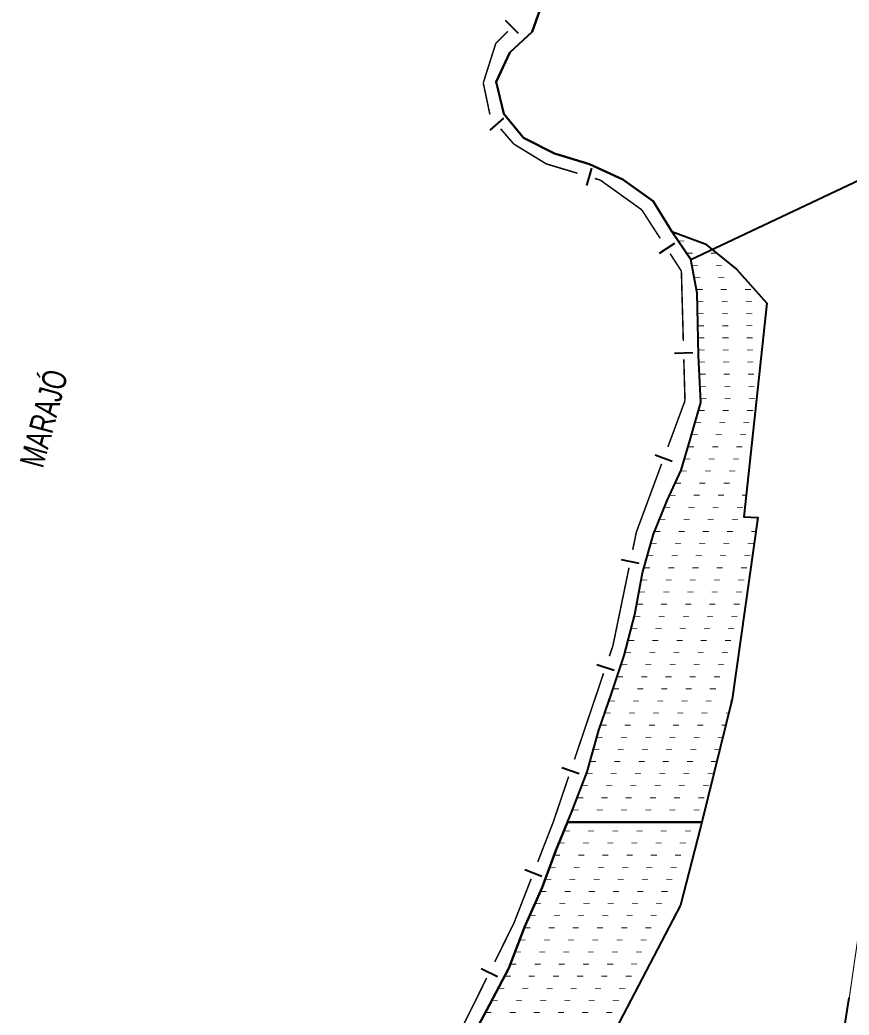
# Model space of a CAD drawing. Extents: x 203196 to 204359, y 4872588 to 4874244.
# Drawn here: x 203695.2 to 203832.2, y 4873268.4 to 4873432.9 of the extents above; entities that cross this region are included whole.
import ezdxf

# ---------------------------------------------------------------- set-up
doc = ezdxf.new("R2010")
doc.units = 0
doc.header["$LTSCALE"] = 1.5
doc.header["$MEASUREMENT"] = 0
doc.linetypes.add('TRACO_00', pattern=[10, -10])
for name, color, linetype in [('CD_MALHA_LOTES', 7, 'CONTINUOUS'), ('HD-CURSO-PERENE', 170, 'CONTINUOUS'), ('HD-PRAIA', 251, 'CONTINUOUS'), ('HD-TXT-PRAIA', 7, 'CONTINUOUS'), ('LM-LIM-SETORES-BAIRROS', 250, 'CONTINUOUS'), ('RU-QUADRA', 210, 'CONTINUOUS')]:
    doc.layers.add(name, color=color, linetype=linetype)
doc.styles.add('ARIAL', font='ARIAL.SHX')

# ---------------------------------------------------------------- blocks, each defined once
blk = doc.blocks.new('*X0')
at = {"layer": 'HD-PRAIA', "const_width": 0.13}
for points in [[(203803.982632, 4873396.315002), (203804.982632, 4873396.315252)], [(203805.325261, 4873394.314983), (203806.325261, 4873394.315183)], [(203809.325261, 4873394.315785), (203810.304745, 4873394.315032)], [(203806.198007, 4873392.314958), (203807.198007, 4873392.315133)], [(203810.198007, 4873392.315657), (203811.198007, 4873392.315831)], [(203806.579984, 4873390.314929), (203807.579984, 4873390.315085)], [(203810.579984, 4873390.315554), (203811.579984, 4873390.31571)], [(203814.579984, 4873390.316179), (203814.809669, 4873390.315011)], [(203806.961961, 4873388.3149), (203807.961961, 4873388.315044)], [(203810.961961, 4873388.315478), (203811.961961, 4873388.315622)], [(203814.961961, 4873388.316056), (203815.961961, 4873388.3162)], [(203807.112554, 4873386.314869), (203808.112554, 4873386.315002)], [(203811.112554, 4873386.315403), (203812.112554, 4873386.315537)], [(203815.112554, 4873386.315938), (203816.112554, 4873386.316071)], [(203807.166828, 4873384.314836), (203808.166828, 4873384.31497)], [(203811.166828, 4873384.315371), (203812.166828, 4873384.315505)], [(203815.166828, 4873384.315906), (203816.166828, 4873384.31604)], [(203807.21839, 4873382.314804), (203808.21839, 4873382.314939)], [(203811.21839, 4873382.315345), (203812.21839, 4873382.315481)], [(203815.21839, 4873382.315887), (203816.218389, 4873382.316022)], [(203807.25921, 4873380.314771), (203808.25921, 4873380.314908)], [(203811.25921, 4873380.315319), (203812.25921, 4873380.315456)], [(203815.25921, 4873380.315867), (203816.25921, 4873380.316004)], [(203807.30003, 4873378.314738), (203808.30003, 4873378.314877)], [(203811.30003, 4873378.315293), (203812.30003, 4873378.315432)], [(203815.30003, 4873378.315847), (203816.30003, 4873378.315986)], [(203807.367119, 4873376.314706), (203808.367119, 4873376.314847)], [(203811.367119, 4873376.315268), (203812.367119, 4873376.315409)], [(203815.367119, 4873376.31583), (203816.367119, 4873376.315971)], [(203807.455064, 4873374.314674), (203808.455064, 4873374.314817)], [(203811.455064, 4873374.315244), (203812.455064, 4873374.315387)], [(203815.455064, 4873374.315815), (203816.455064, 4873374.315958)], [(203807.543009, 4873372.314642), (203808.543009, 4873372.314787)], [(203811.543009, 4873372.315221), (203812.543009, 4873372.315366)], [(203815.543009, 4873372.315801), (203816.543009, 4873372.315945)], [(203807.630954, 4873370.31461), (203808.630954, 4873370.314757)], [(203811.630954, 4873370.315198), (203812.630954, 4873370.315346)], [(203815.630954, 4873370.315787), (203816.630954, 4873370.315934)], [(203807.289495, 4873368.314573), (203808.289495, 4873368.314719)], [(203811.289495, 4873368.315158), (203812.289495, 4873368.315304)], [(203815.289495, 4873368.315743), (203816.289495, 4873368.315889)], [(203806.71864, 4873366.314535), (203807.71864, 4873366.314678)], [(203810.71864, 4873366.315109), (203811.71864, 4873366.315252)], [(203814.71864, 4873366.315682), (203815.71864, 4873366.315826)], [(203806.147786, 4873364.314496), (203807.147786, 4873364.314637)], [(203810.147786, 4873364.31506), (203811.147786, 4873364.315201)], [(203814.147786, 4873364.315623), (203815.147786, 4873364.315764)], [(203805.564718, 4873362.314457), (203806.564718, 4873362.314596)], [(203809.564718, 4873362.315011), (203810.564718, 4873362.315149)], [(203813.564718, 4873362.315565), (203814.564718, 4873362.315703)], [(203804.976129, 4873360.314418), (203805.976129, 4873360.314554)], [(203808.976129, 4873360.314962), (203809.976129, 4873360.315098)], [(203812.976128, 4873360.315507), (203813.976128, 4873360.315643)], [(203804.361681, 4873358.314379), (203805.361681, 4873358.314513)], [(203808.361681, 4873358.314914), (203809.361681, 4873358.315047)], [(203812.361681, 4873358.315448), (203813.361681, 4873358.315582)], [(203803.433838, 4873356.314337), (203804.433838, 4873356.314466)], [(203807.433838, 4873356.314855), (203808.433838, 4873356.314985)], [(203811.433838, 4873356.315374), (203812.433838, 4873356.315503)], [(203802.505996, 4873354.314294), (203803.505996, 4873354.31442)], [(203806.505996, 4873354.314798), (203807.505996, 4873354.314924)], [(203810.505996, 4873354.315302), (203811.505996, 4873354.315428)], [(203814.505996, 4873354.315806), (203815.198169, 4873354.314421)], [(203801.642439, 4873352.314253), (203802.642439, 4873352.314376)], [(203805.642439, 4873352.314744), (203806.642439, 4873352.314867)], [(203809.642439, 4873352.315236), (203810.642439, 4873352.315358)], [(203813.642439, 4873352.315727), (203814.642439, 4873352.31585)], [(203800.82748, 4873350.314212), (203801.82748, 4873350.314323)], [(203804.82748, 4873350.314658), (203805.82748, 4873350.314769)], [(203808.827479, 4873350.315104), (203809.827479, 4873350.315216)], [(203812.827479, 4873350.31555), (203813.827479, 4873350.315662)], [(203816.827479, 4873350.315996), (203817.032455, 4873350.314374)], [(203800.01252, 4873348.314171), (203801.01252, 4873348.31428)], [(203804.01252, 4873348.31461), (203805.01252, 4873348.314719)], [(203808.01252, 4873348.315049), (203809.01252, 4873348.315158)], [(203812.01252, 4873348.315488), (203813.01252, 4873348.315597)], [(203816.01252, 4873348.315927), (203816.752389, 4873348.314338)], [(203799.405385, 4873346.314131), (203800.405385, 4873346.31424)], [(203803.405384, 4873346.314566), (203804.405384, 4873346.314675)], [(203807.405384, 4873346.315001), (203808.405384, 4873346.31511)], [(203811.405384, 4873346.315436), (203812.405384, 4873346.315545)], [(203815.405384, 4873346.315871), (203816.405384, 4873346.31598)], [(203798.852053, 4873344.314093), (203799.852053, 4873344.314201)], [(203802.852053, 4873344.314524), (203803.852053, 4873344.314632)], [(203806.852053, 4873344.314956), (203807.852053, 4873344.315064)], [(203810.852053, 4873344.315387), (203811.852053, 4873344.315495)], [(203814.852053, 4873344.315819), (203815.852053, 4873344.315927)], [(203798.298721, 4873342.314054), (203799.298721, 4873342.314161)], [(203802.298721, 4873342.314483), (203803.298721, 4873342.31459)], [(203806.298721, 4873342.314911), (203807.298721, 4873342.315018)], [(203810.298721, 4873342.315339), (203811.298721, 4873342.315446)], [(203814.298721, 4873342.315767), (203815.298721, 4873342.315874)], [(203797.850551, 4873340.314017), (203798.850551, 4873340.314123)], [(203801.850551, 4873340.314443), (203802.850551, 4873340.31455)], [(203805.850551, 4873340.314869), (203806.850551, 4873340.314976)], [(203809.850551, 4873340.315295), (203810.850551, 4873340.315402)], [(203813.850551, 4873340.315721), (203814.850551, 4873340.315828)], [(203797.478586, 4873338.31398), (203798.478586, 4873338.314086)], [(203801.478586, 4873338.314405), (203802.478586, 4873338.314511)], [(203805.478586, 4873338.31483), (203806.478586, 4873338.314936)], [(203809.478586, 4873338.315255), (203810.478586, 4873338.315361)], [(203813.478586, 4873338.31568), (203814.478586, 4873338.315787)], [(203797.106621, 4873336.313943), (203798.106621, 4873336.314049)], [(203801.106621, 4873336.314367), (203802.106621, 4873336.314473)], [(203805.106621, 4873336.314791), (203806.106621, 4873336.314897)], [(203809.106621, 4873336.315215), (203810.106621, 4873336.315321)], [(203813.106621, 4873336.315639), (203814.106621, 4873336.315745)], [(203796.714593, 4873334.313907), (203797.714593, 4873334.314012)], [(203800.714593, 4873334.314329), (203801.714593, 4873334.314435)], [(203804.714593, 4873334.314752), (203805.714593, 4873334.314857)], [(203808.714593, 4873334.315174), (203809.714593, 4873334.31528)], [(203812.714593, 4873334.315597), (203813.714593, 4873334.315703)], [(203796.192673, 4873332.313868), (203797.192673, 4873332.313973)], [(203800.192673, 4873332.314288), (203801.192673, 4873332.314393)], [(203804.192673, 4873332.314708), (203805.192673, 4873332.314813)], [(203808.192673, 4873332.315128), (203809.192673, 4873332.315233)], [(203812.192673, 4873332.315548), (203813.192673, 4873332.315653)], [(203795.670752, 4873330.31383), (203796.670752, 4873330.313934)], [(203799.670752, 4873330.314247), (203800.670752, 4873330.314352)], [(203803.670752, 4873330.314664), (203804.670752, 4873330.314769)], [(203807.670752, 4873330.315082), (203808.670752, 4873330.315186)], [(203811.670752, 4873330.315499), (203812.670752, 4873330.315603)], [(203795.148832, 4873328.313792), (203796.148832, 4873328.313896)], [(203799.148832, 4873328.314206), (203800.148832, 4873328.31431)], [(203803.148832, 4873328.314621), (203804.148832, 4873328.314724)], [(203807.148832, 4873328.315035), (203808.148832, 4873328.315139)], [(203811.148832, 4873328.31545), (203812.148832, 4873328.315553)], [(203794.51187, 4873326.313753), (203795.51187, 4873326.313855)], [(203798.51187, 4873326.314163), (203799.51187, 4873326.314266)], [(203802.51187, 4873326.314574), (203803.51187, 4873326.314676)], [(203806.51187, 4873326.314984), (203807.51187, 4873326.315087)], [(203810.51187, 4873326.315395), (203811.51187, 4873326.315498)], [(203793.839209, 4873324.313713), (203794.839209, 4873324.313814)], [(203797.839208, 4873324.314119), (203798.839208, 4873324.314221)], [(203801.839208, 4873324.314526), (203802.839208, 4873324.314627)], [(203805.839208, 4873324.314932), (203806.839208, 4873324.315034)], [(203809.839208, 4873324.315339), (203810.839208, 4873324.315441)], [(203793.166547, 4873322.313673), (203794.166547, 4873322.313774)], [(203797.166547, 4873322.314076), (203798.166547, 4873322.314176)], [(203801.166547, 4873322.314478), (203802.166547, 4873322.314579)], [(203805.166547, 4873322.314881), (203806.166547, 4873322.314981)], [(203809.166547, 4873322.315283), (203810.166547, 4873322.315384)], [(203792.482339, 4873320.313633), (203793.482339, 4873320.313733)], [(203796.482339, 4873320.314032), (203797.482339, 4873320.314132)], [(203800.482339, 4873320.314431), (203801.482339, 4873320.314531)], [(203804.482339, 4873320.31483), (203805.482339, 4873320.31493)], [(203808.482339, 4873320.315229), (203809.482339, 4873320.315328)], [(203812.482339, 4873320.315628), (203812.799377, 4873320.313836)], [(203791.791146, 4873318.313593), (203792.791146, 4873318.313693)], [(203795.791146, 4873318.31399), (203796.791146, 4873318.31409)], [(203799.791146, 4873318.314387), (203800.791146, 4873318.314487)], [(203803.791146, 4873318.314784), (203804.791146, 4873318.314884)], [(203807.791146, 4873318.315181), (203808.791146, 4873318.315281)], [(203811.791146, 4873318.315578), (203812.301918, 4873318.313798)], [(203791.099953, 4873316.313553), (203792.099953, 4873316.313652)], [(203795.099953, 4873316.313949), (203796.099953, 4873316.314047)], [(203799.099953, 4873316.314344), (203800.099953, 4873316.314443)], [(203803.099953, 4873316.314739), (203804.099953, 4873316.314838)], [(203807.099953, 4873316.315134), (203808.099953, 4873316.315233)], [(203811.099953, 4873316.315529), (203811.80446, 4873316.31376)], [(203790.489978, 4873314.313514), (203791.489978, 4873314.313613)], [(203794.489978, 4873314.313908), (203795.489978, 4873314.314007)], [(203798.489978, 4873314.314303), (203799.489978, 4873314.314401)], [(203802.489978, 4873314.314697), (203803.489978, 4873314.314795)], [(203806.489978, 4873314.315091), (203807.489978, 4873314.315189)], [(203810.489978, 4873314.315485), (203811.307001, 4873314.313722)], [(203789.938145, 4873312.313476), (203790.938145, 4873312.313574)], [(203793.938145, 4873312.313869), (203794.938145, 4873312.313968)], [(203797.938145, 4873312.314263), (203798.938145, 4873312.314361)], [(203801.938145, 4873312.314657), (203802.938145, 4873312.314755)], [(203805.938145, 4873312.31505), (203806.938145, 4873312.315149)], [(203809.938145, 4873312.315444), (203810.809543, 4873312.313685)], [(203789.386311, 4873310.313437), (203790.386311, 4873310.313536)], [(203793.386311, 4873310.31383), (203794.386311, 4873310.313929)], [(203797.386311, 4873310.314223), (203798.386311, 4873310.314322)], [(203801.386311, 4873310.314617), (203802.386311, 4873310.314715)], [(203805.386311, 4873310.31501), (203806.386311, 4873310.315108)], [(203809.386311, 4873310.315403), (203810.312084, 4873310.313647)], [(203788.803008, 4873308.313398), (203789.803008, 4873308.313497)], [(203792.803008, 4873308.313791), (203793.803008, 4873308.313889)], [(203796.803008, 4873308.314183), (203797.803008, 4873308.314281)], [(203800.803008, 4873308.314575), (203801.803008, 4873308.314673)], [(203804.803008, 4873308.314968), (203805.803008, 4873308.315066)], [(203808.803008, 4873308.31536), (203809.803008, 4873308.315458)], [(203788.034423, 4873306.313358), (203789.034423, 4873306.313455)], [(203792.034423, 4873306.313748), (203793.034423, 4873306.313845)], [(203796.034423, 4873306.314137), (203797.034423, 4873306.314235)], [(203800.034423, 4873306.314527), (203801.034423, 4873306.314625)], [(203804.034423, 4873306.314917), (203805.034423, 4873306.315014)], [(203808.034423, 4873306.315307), (203809.034423, 4873306.315404)], [(203787.265839, 4873304.313317), (203788.265839, 4873304.313414)], [(203791.265839, 4873304.313704), (203792.265839, 4873304.313801)], [(203795.265838, 4873304.314092), (203796.265838, 4873304.314189)], [(203799.265838, 4873304.314479), (203800.265838, 4873304.314576)], [(203803.265838, 4873304.314867), (203804.265838, 4873304.314963)], [(203807.265838, 4873304.315254), (203808.265838, 4873304.315351)], [(203786.497254, 4873302.313276), (203787.497254, 4873302.313373)], [(203790.497254, 4873302.313661), (203791.497254, 4873302.313758)], [(203794.497254, 4873302.314046), (203795.497254, 4873302.314143)], [(203798.497254, 4873302.314431), (203799.497254, 4873302.314528)], [(203802.497254, 4873302.314816), (203803.497254, 4873302.314913)], [(203806.497254, 4873302.315201), (203807.497254, 4873302.315298)]]:
    blk.add_lwpolyline(points, dxfattribs=at)
blk = doc.blocks.new('*X1')
at = {"layer": 'HD-PRAIA', "const_width": 0.13}
for points in [[(203785.051318, 4873298.834297), (203786.051318, 4873298.834392)], [(203789.051318, 4873298.834677), (203790.051318, 4873298.834772)], [(203793.051318, 4873298.835057), (203794.051318, 4873298.835152)], [(203797.051318, 4873298.835437), (203798.051318, 4873298.835532)], [(203801.051318, 4873298.835817), (203802.051318, 4873298.835912)], [(203805.051318, 4873298.836197), (203806.051318, 4873298.836292)], [(203784.211752, 4873296.834255), (203785.211752, 4873296.83435)], [(203788.211752, 4873296.834633), (203789.211752, 4873296.834727)], [(203792.211752, 4873296.83501), (203793.211752, 4873296.835104)], [(203796.211752, 4873296.835387), (203797.211752, 4873296.835482)], [(203800.211752, 4873296.835765), (203801.211752, 4873296.835859)], [(203804.211752, 4873296.836142), (203805.211752, 4873296.836236)], [(203783.415529, 4873294.834215), (203784.415529, 4873294.834308)], [(203787.415529, 4873294.834589), (203788.415529, 4873294.834683)], [(203791.415529, 4873294.834964), (203792.415529, 4873294.835058)], [(203795.415529, 4873294.835339), (203796.415529, 4873294.835433)], [(203799.415529, 4873294.835714), (203800.415529, 4873294.835808)], [(203803.415529, 4873294.836089), (203804.415529, 4873294.836183)], [(203782.686665, 4873292.834174), (203783.686665, 4873292.834268)], [(203786.686665, 4873292.834547), (203787.686665, 4873292.834641)], [(203790.686665, 4873292.834921), (203791.686665, 4873292.835014)], [(203794.686665, 4873292.835294), (203795.686665, 4873292.835387)], [(203798.686665, 4873292.835667), (203799.686665, 4873292.83576)], [(203802.686665, 4873292.83604), (203803.686665, 4873292.836134)], [(203781.957801, 4873290.834134), (203782.957801, 4873290.834227)], [(203785.957801, 4873290.834505), (203786.957801, 4873290.834598)], [(203789.957801, 4873290.834877), (203790.957801, 4873290.83497)], [(203793.957801, 4873290.835248), (203794.957801, 4873290.835341)], [(203797.957801, 4873290.83562), (203798.957801, 4873290.835713)], [(203801.957801, 4873290.835991), (203802.957801, 4873290.836084)], [(203781.176793, 4873288.834093), (203782.176793, 4873288.834185)], [(203785.176793, 4873288.834463), (203786.176793, 4873288.834555)], [(203789.176793, 4873288.834832), (203790.176793, 4873288.834924)], [(203793.176793, 4873288.835201), (203794.176793, 4873288.835294)], [(203797.176793, 4873288.835571), (203798.176793, 4873288.835663)], [(203801.176793, 4873288.83594), (203802.176793, 4873288.836032)], [(203780.290974, 4873286.834051), (203781.290974, 4873286.834143)], [(203784.290974, 4873286.834418), (203785.290974, 4873286.834509)], [(203788.290974, 4873286.834784), (203789.290974, 4873286.834876)], [(203792.290974, 4873286.835151), (203793.290974, 4873286.835243)], [(203796.290974, 4873286.835517), (203797.290974, 4873286.835609)], [(203800.290974, 4873286.835884), (203801.290974, 4873286.835976)], [(203804.290974, 4873286.83625), (203804.397402, 4873286.834292)], [(203779.405155, 4873284.834009), (203780.405155, 4873284.834101)], [(203783.405155, 4873284.834377), (203784.405155, 4873284.834468)], [(203787.405155, 4873284.834744), (203788.405155, 4873284.834836)], [(203791.405155, 4873284.835111), (203792.405155, 4873284.835203)], [(203795.405155, 4873284.835478), (203796.405155, 4873284.83557)], [(203799.405155, 4873284.835846), (203800.405155, 4873284.835938)], [(203803.405155, 4873284.836213), (203803.415617, 4873284.83425)], [(203778.524936, 4873282.833968), (203779.524936, 4873282.83406)], [(203782.524936, 4873282.834336), (203783.524936, 4873282.834428)], [(203786.524936, 4873282.834705), (203787.524936, 4873282.834797)], [(203790.524936, 4873282.835073), (203791.524936, 4873282.835165)], [(203794.524936, 4873282.835442), (203795.524936, 4873282.835534)], [(203798.524936, 4873282.83581), (203799.524936, 4873282.835902)], [(203777.751468, 4873280.833927), (203778.751468, 4873280.83402)], [(203781.751468, 4873280.834298), (203782.751468, 4873280.83439)], [(203785.751468, 4873280.834668), (203786.751468, 4873280.834761)], [(203789.751468, 4873280.835039), (203790.751468, 4873280.835131)], [(203793.751468, 4873280.835409), (203794.751468, 4873280.835502)], [(203797.751468, 4873280.83578), (203798.751468, 4873280.835873)], [(203776.977999, 4873278.833886), (203777.977999, 4873278.833979)], [(203780.977999, 4873278.834259), (203781.977999, 4873278.834352)], [(203784.977999, 4873278.834632), (203785.977999, 4873278.834725)], [(203788.977999, 4873278.835004), (203789.977999, 4873278.835098)], [(203792.977999, 4873278.835377), (203793.977999, 4873278.83547)], [(203796.977999, 4873278.83575), (203797.977999, 4873278.835843)], [(203776.204531, 4873276.833845), (203777.204531, 4873276.833939)], [(203780.204531, 4873276.83422), (203781.204531, 4873276.834314)], [(203784.204531, 4873276.834595), (203785.204531, 4873276.834689)], [(203788.204531, 4873276.83497), (203789.204531, 4873276.835064)], [(203792.20453, 4873276.835345), (203793.20453, 4873276.835439)], [(203796.20453, 4873276.83572), (203797.20453, 4873276.835814)], [(203775.243305, 4873274.833803), (203776.243305, 4873274.833897)], [(203779.243305, 4873274.834178), (203780.243305, 4873274.834272)], [(203783.243305, 4873274.834554), (203784.243305, 4873274.834648)], [(203787.243305, 4873274.83493), (203788.243305, 4873274.835024)], [(203791.243305, 4873274.835305), (203792.243305, 4873274.835399)], [(203795.243305, 4873274.835681), (203796.243305, 4873274.835775)], [(203774.189341, 4873272.833759), (203775.189341, 4873272.833853)], [(203778.189341, 4873272.834135), (203779.189341, 4873272.834229)], [(203782.189341, 4873272.83451), (203783.189341, 4873272.834604)], [(203786.189341, 4873272.834886), (203787.189341, 4873272.83498)], [(203790.189341, 4873272.835261), (203791.189341, 4873272.835355)], [(203794.189341, 4873272.835637), (203795.189341, 4873272.835731)], [(203773.135377, 4873270.833716), (203774.135377, 4873270.83381)], [(203777.135377, 4873270.834091), (203778.135377, 4873270.834185)], [(203781.135377, 4873270.834467), (203782.135377, 4873270.834561)], [(203785.135377, 4873270.834842), (203786.135377, 4873270.834936)], [(203789.135377, 4873270.835218), (203790.135377, 4873270.835312)], [(203793.135377, 4873270.835593), (203794.135377, 4873270.835687)], [(203772.075252, 4873268.833672), (203773.075252, 4873268.833766)], [(203776.075252, 4873268.834047), (203777.075252, 4873268.834141)], [(203780.075252, 4873268.834423), (203781.075252, 4873268.834517)], [(203784.075252, 4873268.834798), (203785.075252, 4873268.834892)], [(203788.075252, 4873268.835174), (203789.075252, 4873268.835267)], [(203792.075252, 4873268.835549), (203793.075252, 4873268.835643)]]:
    blk.add_lwpolyline(points, dxfattribs=at)

msp = doc.modelspace()

# ---------------------------------------------------------------- linework, layer by layer
at = {"layer": 'CD_MALHA_LOTES', "linetype": 'Continuous', "flags": 128}
for points in [[(203781.706185, 4873436.210149), (203779.815816, 4873430.910374), (203776.097601, 4873427.452511), (203773.878154, 4873422.613375), (203775.129483, 4873417.356426), (203778.39725, 4873413.374236), (203783.483632, 4873410.805623), (203789.308779, 4873409.034232), (203794.795166, 4873406.491863), (203799.827019, 4873402.908234), (203802.904526, 4873397.920979), (203806.01117, 4873393.293234)], [(203806.01117, 4873393.293234), (203861.85662, 4873419.626588)], [(203830.016135, 4873257.255296), (203832.208644, 4873271.253621)]]:
    msp.add_lwpolyline(points, dxfattribs=at)
at = {"layer": 'HD-CURSO-PERENE', "linetype": 'Continuous'}
for points in [[(203785.67235, 4873300.313739, 2.290411), (203786.340781, 4873301.906096, 2.290411), (203788.914594, 4873308.60377, 2.290411), (203790.811588, 4873315.479139, 2.290411), (203792.912976, 4873321.559726, 2.290411), (203795.025224, 4873327.840118, 2.290411), (203796.784421, 4873334.581494, 2.290411), (203798.066229, 4873341.473703, 2.290411), (203799.844923, 4873347.90286, 2.290411), (203802.106547, 4873353.453249, 2.290411), (203804.432401, 4873358.466821, 2.290411), (203805.970021, 4873363.691682, 2.290411), (203807.661577, 4873369.618192, 2.290411), (203807.318096, 4873377.429584, 2.290411), (203807.210159, 4873382.718089, 2.290411), (203807.074232, 4873387.727052, 2.290411), (203806.01117, 4873393.293234, 2.290411), (203802.904526, 4873397.920979, 2.290411), (203799.827019, 4873402.908234, 2.290411), (203794.795166, 4873406.491863, 2.290411), (203789.308779, 4873409.034232, 2.290411), (203783.483632, 4873410.805623, 2.290411), (203778.39725, 4873413.374236, 2.290411), (203775.129483, 4873417.356426, 2.290411), (203773.878154, 4873422.613375, 2.290411), (203776.097601, 4873427.452511, 2.290411), (203779.815816, 4873430.910374, 2.290411), (203781.706185, 4873436.210149, 2.290411)], [(203785.67235, 4873300.313739, 2.290411), (203783.700902, 4873295.617291, 2.290411), (203781.471085, 4873289.498558, 2.290411), (203778.563489, 4873282.933656, 2.290411), (203775.948803, 4873276.172582, 2.290411), (203772.744437, 4873270.091851, 2.290411), (203769.721609, 4873264.408432, 2.290411)]]:
    msp.add_polyline3d(points, dxfattribs=at)
at = {"layer": 'HD-PRAIA', "linetype": 'TRACO_00'}
msp.add_polyline3d([(203785.67235, 4873300.313739, 2.290411), (203786.340781, 4873301.906096, 2.290411), (203788.914594, 4873308.60377, 2.290411), (203790.811588, 4873315.479139, 2.290411), (203792.912976, 4873321.559726, 2.290411), (203795.025224, 4873327.840118, 2.290411), (203796.784421, 4873334.581494, 2.290411), (203798.066229, 4873341.473703, 2.290411), (203799.844923, 4873347.90286, 2.290411), (203802.106547, 4873353.453249, 2.290411), (203804.432401, 4873358.466821, 2.290411), (203805.970021, 4873363.691682, 2.290411), (203807.661577, 4873369.618192, 2.290411), (203807.318096, 4873377.429584, 2.290411), (203807.210159, 4873382.718089, 2.290411), (203807.074232, 4873387.727052, 2.290411), (203806.01117, 4873393.293234, 2.290411), (203802.904526, 4873397.920979, 2.290411), (203808.3823, 4873395.867777, 2.290411), (203813.657488, 4873391.607048, 2.290411), (203818.59179, 4873386.073804, 2.290411), (203814.815702, 4873350.735081, 2.290411), (203817.08003, 4873350.654119, 2.290411), (203812.872785, 4873320.608973, 2.290411), (203807.824791, 4873300.313457, 2.290411)], close=True, dxfattribs=at)
at = {"layer": 'HD-PRAIA', "linetype": 'Continuous'}
msp.add_polyline3d([(203769.721609, 4873264.408432, 3.0316), (203772.744437, 4873270.091851, 3.0316), (203775.948803, 4873276.172582, 3.0316), (203778.563489, 4873282.933656, 3.0316), (203781.471085, 4873289.498558, 3.0316), (203783.700902, 4873295.617291, 3.0316), (203785.67235, 4873300.313739, 3.0316), (203807.824791, 4873300.313457, 3.0316), (203807.554121, 4873299.193671, 3.0316), (203804.336138, 4873286.594426, 3.0316), (203763.827951, 4873209.136621, 3.0316)], dxfattribs=at)
at = {"layer": 'LM-LIM-SETORES-BAIRROS'}
for points in [[(203777.557211, 4873430.622733), (203775.43589, 4873432.744053)], [(203775.078556, 4873416.604773), (203772.811489, 4873414.639981)], [(203789.644086, 4873408.381599), (203788.782043, 4873405.50812)], [(203803.325596, 4873395.883483), (203800.806886, 4873394.253729)], [(203806.343822, 4873377.824565), (203803.344978, 4873377.741264)], [(203802.949878, 4873359.895605), (203800.136167, 4873360.936293)], [(203797.489571, 4873343.023917), (203794.551471, 4873343.630192)], [(203793.349485, 4873325.341075), (203790.507628, 4873326.302244)], [(203787.582475, 4873308.289929), (203784.740618, 4873309.251097)], [(203781.408791, 4873291.315133), (203778.612777, 4873292.402472)], [(203774.081004, 4873274.746576), (203771.393949, 4873276.080642)]]:
    msp.add_lwpolyline(points, dxfattribs=at)
at = {"layer": 'LM-LIM-SETORES-BAIRROS', "const_width": 0.25}
for points in [[(203773.815815, 4873429.002657), (203775.789444, 4873430.976287)], [(203771.732703, 4873422.455734), (203773.752486, 4873428.803623)], [(203773.752486, 4873428.803623), (203773.815815, 4873429.002657)], [(203771.802443, 4873422.124468), (203771.732703, 4873422.455734)], [(203772.832495, 4873417.231719), (203771.802443, 4873422.124468)], [(203776.791689, 4873412.337762), (203774.599953, 4873414.866688)], [(203777.349295, 4873411.997003), (203776.791689, 4873412.337762)], [(203782.148262, 4873409.0643), (203777.349295, 4873411.997003)], [(203782.508281, 4873408.956295), (203782.148262, 4873409.0643)], [(203787.297412, 4873407.519555), (203782.508281, 4873408.956295)], [(203791.075885, 4873406.386013), (203790.170891, 4873406.657511)], [(203791.120703, 4873406.353861), (203791.075885, 4873406.386013)], [(203797.920395, 4873401.475821), (203791.120703, 4873406.353861)], [(203798.263481, 4873400.945597), (203797.920395, 4873401.475821)], [(203800.979738, 4873396.747746), (203798.263481, 4873400.945597)], [(203804.467319, 4873391.357849), (203802.609492, 4873394.229036)], [(203804.483429, 4873390.777902), (203804.467319, 4873391.357849)], [(203804.788866, 4873379.782144), (203804.483429, 4873390.777902)], [(203805.062493, 4873369.931555), (203804.872167, 4873376.7833)], [(203802.236814, 4873362.291756), (203805.011981, 4873369.794985)], [(203805.011981, 4873369.794985), (203805.062493, 4873369.931555)], [(203797.027633, 4873348.207674), (203801.196126, 4873359.478045)], [(203796.828887, 4873347.244521), (203797.027633, 4873348.207674)], [(203796.424704, 4873345.285788), (203796.828887, 4873347.244521)], [(203793.158997, 4873329.459666), (203795.81843, 4873342.347688)], [(203792.569335, 4873327.716231), (203792.889725, 4873328.663517)], [(203792.889725, 4873328.663517), (203793.158997, 4873329.459666)], [(203786.802325, 4873310.665085), (203791.608167, 4873324.874373)], [(203783.317971, 4873300.362998), (203785.841157, 4873307.823227)], [(203780.735676, 4873293.722811), (203783.2728, 4873300.246844)], [(203783.2728, 4873300.246844), (203783.317971, 4873300.362998)], [(203776.788836, 4873283.573794), (203779.648337, 4873290.926797)], [(203773.626854, 4873277.204979), (203776.739675, 4873283.474775)], [(203776.739675, 4873283.474775), (203776.788836, 4873283.573794)], [(203768.569121, 4873267.017773), (203772.292788, 4873274.517924)]]:
    msp.add_lwpolyline(points, dxfattribs=at)
at = {"layer": 'RU-QUADRA', "linetype": 'Continuous', "const_width": 0.18, "flags": 128}
for points in [[(203781.706185, 4873436.210149), (203779.815816, 4873430.910374), (203776.097601, 4873427.452511), (203773.878154, 4873422.613375), (203775.129483, 4873417.356426), (203778.39725, 4873413.374236), (203783.483632, 4873410.805623), (203789.308779, 4873409.034232), (203794.795166, 4873406.491863), (203799.827019, 4873402.908234), (203802.904526, 4873397.920979), (203806.01117, 4873393.293234), (203861.85662, 4873419.626588)], [(203834.569807, 4873287.61311), (203832.208644, 4873271.253621), (203830.016135, 4873257.255296)]]:
    msp.add_lwpolyline(points, dxfattribs=at)

# ---------------------------------------------------------------- block references
at = {"layer": 'HD-PRAIA'}
for name in ['*X0', '*X1']:
    msp.add_blockref(name, (0, 0), dxfattribs=at)

# ---------------------------------------------------------------- texts
at = {"layer": 'HD-TXT-PRAIA', "style": 'ARIAL', "width": 0.7}
msp.add_text('MARAJÓ', height=4, rotation=75, dxfattribs=at).set_placement((203698.954378, 4873358.629825))

doc.saveas('drawing.dxf')
